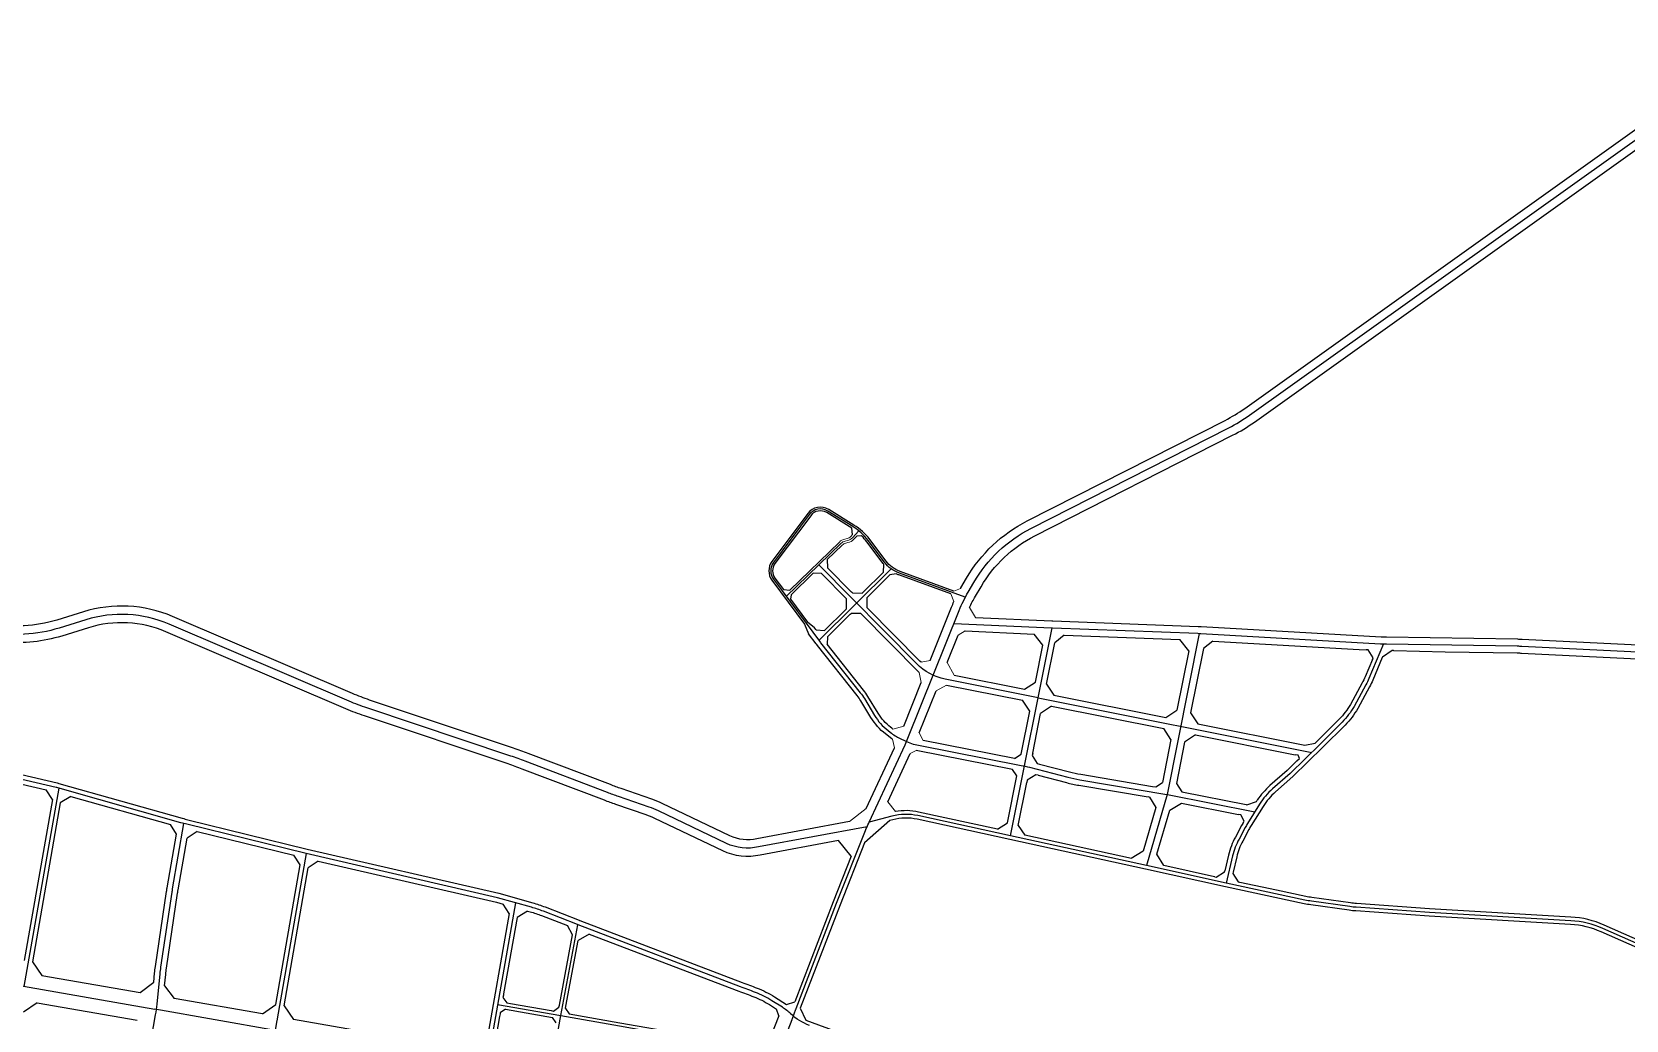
# Model space of a CAD drawing. Extents: x 529262 to 576451, y 2694391 to 2717535.
# Drawn here: x 542030 to 545462, y 2710996 to 2713124 of the extents above; entities that cross this region are included whole.
import ezdxf

# ---------------------------------------------------------------- set-up
doc = ezdxf.new("R2010")
doc.units = 0
doc.layers.add('RD-中线', color=40, linetype='Continuous')
doc.layers.add('RD-红线', color=7, linetype='Continuous')

msp = doc.modelspace()

# ---------------------------------------------------------------- linework, layer by layer
at = {"layer": 'RD-中线', "linetype": 'Continuous', "flags": 128}
for points in [[(543832.81, 2711422.096), (543910.011, 2711588.292, 0.01334849), (543916.368, 2711602.992), (544026.718, 2711878.096, -0.03652674), (544045.935, 2711917.426), (544057.994, 2711938.126, -0.1441197), (544181.147, 2712054.479), (544607.054, 2712271.226, 0.03729385), (544651.632, 2712298.269), (545691.915, 2713040.707, -0.28587633), (546061.171, 2713063.984), (546112.411, 2713036.393, 0.1916343), (546369.478, 2713006.63), (546590.468, 2713066.226, -0.15968701), (546808.161, 2713054.614), (546951.205, 2712999.134)], [(543828.19, 2711412.15), (543594.671, 2711368.627, -0.1665722), (543525.392, 2711376.176), (543379.073, 2711446.247, 0.02869765), (543358.805, 2711454.56), (543293.301, 2711477.134, -0.00801926), (543269.178, 2711485.882), (543092.368, 2711553.231, 0.01030003), (543061.335, 2711564.325), (542751.708, 2711667.876, -0.02043206), (542713.532, 2711682.403), (542325.728, 2711848.406, 0.17801745), (542146.52, 2711857.754), (542089.175, 2711840.001, -0.12536523), (541938.79, 2711832.355, -0.0892757)], [(544940.162, 2711805.943), (544908.794, 2711731.58, -0.02593355), (544902.016, 2711717.585), (544876.53, 2711671.252, -0.07084529), (544851.125, 2711637.437), (544803.421, 2711589.772), (544738.912, 2711526.782), (544701.415, 2711493.788, 0.07268812), (544673.332, 2711460.721), (544647.389, 2711419.245, 0.01694536), (544642.293, 2711410.45), (544629.011, 2711385.618, 0.06532533), (544615.236, 2711349.101), (544601.475, 2711290.395)], [(544160.083, 2711544.198, -0.01510206), (544177.75, 2711540.181), (544260.737, 2711518.656, 0.02175048), (544286.251, 2711513.21), (544473.906, 2711481.616)], [(544136.966, 2711392.32), (543937.575, 2711436.009, 0.11790774), (543881.767, 2711434.867), (543832.81, 2711422.096)], [(543604.689, 2710836.509), (543666.663, 2710996.92, 0.00194567), (543667.496, 2710999.101), (543675.002, 2711018.987, -0.00152731), (543675.654, 2711020.7), (543762.707, 2711247.148), (543825.032, 2711404.192, -0.01426678), (543831.797, 2711419.915), (543832.81, 2711422.096)], [(545038.879, 2711227.636), (544881.347, 2711238.64, -0.01734202), (544867.553, 2711240.086), (544784.961, 2711251.649, -0.0179387), (544770.834, 2711254.147), (544601.475, 2711290.395), (544429.609, 2711328.648), (544136.966, 2711392.321)], [(543071.138, 2711248.404), (543014.381, 2710925.624, 0.00033488), (543013.688, 2710921.665), (543005.372, 2710873.997, -0.00160454), (543002.002, 2710855.039), (542984.888, 2710760.527)], [(546458.658, 2710998.91), (546386.794, 2711008.634, -0.00919477), (546384.25, 2711009.027), (546140.576, 2711051.175, -0.00456304), (546139.319, 2711051.404), (546107.78, 2711057.454, -0.02177697), (546101.85, 2711058.862), (546079.832, 2711065.112, 0.03110652), (546071.33, 2711066.964), (545902.032, 2711092.938, 0.0179698), (545891.327, 2711094.189), (545629.567, 2711115.27, -0.08402629), (545532.506, 2711139.849), (545412.121, 2711192.988, 0.08941458), (545343.145, 2711209.672), (545038.879, 2711227.636)]]:
    msp.add_lwpolyline(points, format="xyb", dxfattribs=at)
at = {"layer": 'RD-中线', "ltscale": 3, "flags": 128}
msp.add_lwpolyline([(544039.491, 2711906.366), (543897.785, 2711958.052, -0.14503188), (543865.832, 2711981.734), (543830.743, 2712028.379, 0.09340149), (543797.909, 2712058.335), (543743.489, 2712091.95, 0.38917413), (543703.653, 2712084.332), (543626.8, 2711981.019, 0.33048336), (543626.757, 2711945.266), (543696.828, 2711850.593)], format="xyb", dxfattribs=at)
at = {"layer": 'RD-中线', "linetype": 'Continuous', "lineweight": 5}
msp.add_lwpolyline([(543654.348, 2711907.988), (543771.743, 2712022.033, -0.14041443), (543781.453, 2712027.236), (543786.115, 2712028.244, 0.15389696), (543796.562, 2712034.202), (543810.573, 2712049.33)], format="xyb", dxfattribs=at)
at = {"layer": 'RD-中线', "ltscale": 3}
msp.add_lwpolyline([(544196.472, 2711690.036), (543996.481, 2711730.009, -0.14944731), (543934.702, 2711763.278), (543724.283, 2711975.928)], format="xyb", dxfattribs=at)
at = {"layer": 'RD-中线', "linetype": 'Continuous'}
msp.add_lwpolyline([(543724.601, 2711813.07), (543880.466, 2711967.3)], dxfattribs=at)
for points in [[(543696.828, 2711850.593), (543725.798, 2711811.454, 0.00845922), (543728.269, 2711808.232), (543813.744, 2711700.571, -0.03195378), (543822.485, 2711687.987), (543844.311, 2711651.844, 0.09205248), (543873.426, 2711619.103), (543878.179, 2711615.411, 0.0530235), (543899.757, 2711602.05), (543909.976, 2711597.133, 0.06385864), (543938.945, 2711587.503), (544160.083, 2711544.198)], [(543704.306, 2710984.226, -0.1005191), (543663.709, 2711009.396), (543663.885, 2711009.231, 0.04768574), (543645.845, 2711023.234), (543623.427, 2711037.437, 0.04995333), (543587.796, 2711055.311, -0.00086276), (543555.658, 2711067.659), (543206.076, 2711200.822, -0.00169281), (543204.813, 2711201.311), (543131.334, 2711230.106, 0.02245589), (543105.775, 2711238.598), (543032.729, 2711259.278), (542620.917, 2711354.362), (542364.017, 2711417.416, -0.0110035), (542351.239, 2711420.736), (542085.927, 2711495.944, 0.01200583), (542082.208, 2711496.903), (541875.782, 2711544.844)]]:
    msp.add_lwpolyline(points, format="xyb", dxfattribs=at)
at = {"layer": 'RD-中线'}
for points in [[(544015.389, 2711849.852), (544225.236, 2711840.322, 0.00210717), (544227.762, 2711840.218), (544540.421, 2711828.657, -0.00502973), (544546.449, 2711828.374), (544933.907, 2711806.235, 0.01039683), (544946.373, 2711805.783), (545227.938, 2711801.421, -0.0084063), (545238.02, 2711801.095), (545501.87, 2711788.126, -0.0529812), (545564.509, 2711778.34), (545750.947, 2711728.576, -0.03325187), (545788.689, 2711715.761), (545994.332, 2711630.316)], [(542299.856, 2711030.117), (542306.396, 2711095.337, -0.01178467), (542308.138, 2711109.369), (542332.103, 2711271.14, -0.00612095), (542333.268, 2711278.392), (542357.63, 2711419)], [(542554.693, 2710973.539), (542558.615, 2710995.222, 0.0015719), (542559.165, 2710998.317), (542621.247, 2711354.286)], [(542089.253, 2709856.71), (542189.559, 2710410.648, -0.02016363), (542194.825, 2710434.255), (542197.626, 2710444.793, 0.02184275), (542203.243, 2710470.383), (542285.397, 2710942.114, 0.012582), (542287.612, 2710957.047), (542296.585, 2711006.776, 0.01964869), (542299.856, 2711030.117)]]:
    msp.add_lwpolyline(points, format="xyb", dxfattribs=at)
at = {"layer": 'RD-中线', "linetype": 'Continuous', "flags": 128}
for points in [[(544136.966, 2711392.32), (544226.5, 2711840.267)], [(544543.436, 2711828.546), (544474.087, 2711481.586)], [(544196.472, 2711690.036), (544785.527, 2711572.299)], [(542087.948, 2711495.371), (542013.163, 2711068.301)], [(544474.087, 2711481.586), (544429.608, 2711328.648)], [(544473.906, 2711481.616), (544475.085, 2711481.418)], [(544475.085, 2711481.418), (544662.808, 2711443.896)], [(543168.769, 2711005.4), (543205.444, 2711201.065)], [(543032.637, 2711029.445), (543168.767, 2711005.401)], [(543144.811, 2710870.278), (543168.768, 2711005.405)], [(543168.768, 2711005.405), (543295.001, 2710983.108), (543427.525, 2710959.856), (543490.655, 2710948.591), (543638.132, 2710922.946)]]:
    msp.add_lwpolyline(points, dxfattribs=at)
at = {"layer": 'RD-中线'}
for points in [[(541068.568, 2711233.66), (542295.208, 2711018.946)], [(542554.705, 2710973.537), (542295.208, 2711018.946)]]:
    msp.add_lwpolyline(points, dxfattribs=at)
at = {"layer": 'RD-红线', "linetype": 'Continuous', "flags": 128}
for points in [[(544029.449, 2711924.875, -0.0014643), (544030.382, 2711926.487), (544042.441, 2711947.187, -0.1441197), (544172.983, 2712070.522), (544598.891, 2712287.268, 0.03729385), (544641.175, 2712312.921), (545681.458, 2713055.358, -0.28587633), (546069.705, 2713079.832), (546120.945, 2713052.241, 0.1916343), (546364.792, 2713024.009), (546585.781, 2713083.605, -0.15968701), (546814.67, 2713071.396), (546923.562, 2713029.162)], [(544048.839, 2711883.999, -0.02435247), (544061.488, 2711908.365), (544073.547, 2711929.065, -0.1441197), (544189.311, 2712038.437), (544615.218, 2712255.184, 0.03729385), (544662.088, 2712283.618), (545702.371, 2713026.055, -0.28587633), (546052.637, 2713048.135), (546103.877, 2713020.544, 0.1916343), (546374.165, 2712989.251), (546595.155, 2713048.846, -0.15968701), (546801.652, 2713037.832), (546918.777, 2712992.405)], [(543790.443, 2711423.425), (543591.027, 2711386.258, -0.16729585), (543533.099, 2711392.443), (543386.848, 2711462.482, 0.02869765), (543364.669, 2711471.578), (543299.165, 2711494.152, -0.00801926), (543275.585, 2711502.703), (543098.776, 2711570.052, 0.01030003), (543067.044, 2711581.396), (542757.417, 2711684.946, -0.02043206), (542720.615, 2711698.95), (542332.811, 2711864.954, 0.17801745), (542141.197, 2711874.949), (542083.851, 2711857.196, -0.12536523), (541942.342, 2711850.001, -0.0892757)], [(543964.064, 2711770.249), (544010.012, 2711884.797, -0.0106098), (544015.3, 2711897.212, -0.0106098)], [(543794.342, 2711348.549), (543766.525, 2711382.347), (543598.286, 2711350.991, -0.1660106), (543517.68, 2711359.912), (543371.299, 2711430.013, 0.02869765), (543352.941, 2711437.543), (543287.436, 2711460.116, -0.00801926), (543262.771, 2711469.061), (543085.961, 2711536.41, 0.01030003), (543055.626, 2711547.254), (542745.999, 2711650.805, -0.02043206), (542706.448, 2711665.855), (542318.644, 2711831.858, 0.17801745), (542151.843, 2711840.559), (542094.498, 2711822.806, -0.09659175), (541971.571, 2711809.522, -0.09659175)], [(544937.428, 2711776.305), (544917.086, 2711728.082, -0.02593355), (544909.902, 2711713.247), (544884.416, 2711666.914, -0.07084529), (544857.486, 2711631.071), (544809.746, 2711583.369), (544745.033, 2711520.179), (544707.361, 2711487.031, 0.07268812), (544680.962, 2711455.948), (544655.019, 2711414.472, 0.01694536), (544650.229, 2711406.205), (544636.947, 2711381.373, 0.06532533), (544623.998, 2711347.047), (544616.292, 2711314.174)], [(544916.309, 2711772.551), (544900.501, 2711735.078, -0.02593355), (544894.13, 2711721.923), (544868.644, 2711675.59, -0.07084529), (544844.763, 2711643.804), (544797.096, 2711596.175), (544795.803, 2711594.912)], [(544199.358, 2711546.973), (544263.75, 2711530.271, 0.02175048), (544288.243, 2711525.043), (544442.512, 2711499.071), (544449.808, 2711497.842)], [(544753.579, 2711553.682), (544732.792, 2711533.384), (544695.47, 2711500.545, 0.06509368), (544668.312, 2711469.53, 0.06509368)], [(544196.837, 2711522.833), (544257.724, 2711507.04, 0.02175048), (544284.259, 2711501.377), (544433.663, 2711476.223)], [(544108.901, 2711406.66), (543939.282, 2711443.825, 0.09872858), (543889.229, 2711444.701, 0.09872858)], [(544135.254, 2711384.506), (543935.869, 2711428.193, 0.11789507), (543883.787, 2711427.126), (543877.215, 2711425.412)], [(544636.928, 2711419.314, 0.00831344), (544634.357, 2711414.695), (544621.075, 2711389.863, 0.06532533), (544606.473, 2711351.155), (544598.578, 2711317.474)], [(545038.321, 2711219.655), (544880.789, 2711230.659, -0.01734202), (544866.444, 2711232.163), (544783.852, 2711243.726, -0.0179387), (544769.16, 2711246.324), (544599.768, 2711282.579), (544427.89, 2711320.835), (544135.265, 2711384.504)], [(545039.35, 2711235.622), (544881.904, 2711246.621, -0.01734202), (544868.662, 2711248.008), (544786.071, 2711259.572, -0.0179387), (544772.508, 2711261.969), (544709.35, 2711275.487), (544631.027, 2711292.251), (544629.979, 2711292.48)], [(545879.749, 2711103.147), (545876.102, 2711103.441), (545630.209, 2711123.244, -0.08402629), (545535.736, 2711147.168), (545415.351, 2711200.306, 0.08941458), (545343.617, 2711217.658), (545039.35, 2711235.622)], [(545877.857, 2711087.248), (545877.857, 2711087.248), (545628.924, 2711107.296, -0.08402629), (545529.275, 2711132.531), (545408.89, 2711185.669, 0.08941458), (545342.674, 2711201.686), (545038.407, 2711219.649)]]:
    msp.add_lwpolyline(points, format="xyb", dxfattribs=at)
at = {"layer": 'RD-红线', "ltscale": 3, "flags": 128}
for points in [[(544014.933, 2711919.581), (543899.156, 2711961.81, -0.14503188), (543869.028, 2711984.139), (543833.939, 2712030.784, 0.09340149), (543800.011, 2712061.738), (543745.591, 2712095.353, 0.38917413), (543700.444, 2712086.72), (543623.591, 2711983.406, 0.33048336), (543623.542, 2711942.886), (543693.613, 2711848.213)], [(543795.292, 2712055.25), (543741.387, 2712088.547, 0.38917413), (543706.862, 2712081.945), (543630.009, 2711978.631, 0.33048336), (543629.972, 2711947.645), (543648.418, 2711922.723)], [(543864.622, 2711976.804, -0.01085526), (543862.635, 2711979.329), (543827.546, 2712025.975, 0.03594094), (543816.604, 2712038.531, 0.03594094)], [(544008.474, 2711913.422), (543896.414, 2711954.294, -0.02078193), (543890.73, 2711956.64)], [(543882.917, 2711600.335), (543881.428, 2711601.492), (543867.905, 2711611.995, -0.09205248), (543836.607, 2711647.192), (543814.781, 2711683.335, 0.03195378), (543806.695, 2711694.975), (543721.22, 2711802.636, -0.00845922), (543718.564, 2711806.099), (543702.51, 2711827.789)], [(543884.078, 2711622.225), (543881.614, 2711624.139), (543878.946, 2711626.211, -0.09205248), (543852.015, 2711656.496), (543830.19, 2711692.64, 0.03195378), (543820.792, 2711706.167), (543742.007, 2711805.402)]]:
    msp.add_lwpolyline(points, format="xyb", dxfattribs=at)
at = {"layer": 'RD-红线'}
for points in [[(543797.166, 2712041.477), (543795.292, 2712055.25, 0.4721707)], [(543816.604, 2712038.531), (543806.182, 2712037.968, 0.4245231)], [(543742.598, 2711987.446), (543743.126, 2711969.681, 0.41691026)], [(543730.059, 2711957.295), (543712.471, 2711958.179, 0.41152199)], [(543648.418, 2711922.723), (543661.924, 2711921.621, 0.45395734)], [(543664.696, 2711911.767), (543663.545, 2711902.285, 0.37555618)], [(544061.792, 2711862.76), (544225.917, 2711855.306, 0.00210717), (544228.317, 2711855.207), (544540.975, 2711843.647, -0.00502973), (544547.305, 2711843.349), (544934.762, 2711821.211, 0.01039683), (544946.606, 2711820.781), (545228.171, 2711816.419, -0.0084063), (545238.757, 2711816.077), (545502.606, 2711803.108, -0.0529812), (545568.378, 2711792.833), (545754.816, 2711743.068, -0.03325187), (545794.445, 2711729.613), (545988.971, 2711648.787)], [(544206.832, 2711803.092), (544188.127, 2711826.991, 0.4594342)], [(544252.682, 2711824.286), (544232.331, 2711808.219, 0.3679997)], [(544916.309, 2711772.551), (544917.737, 2711775.937), (544907.073, 2711793.246), (544902.95, 2711793.374, 0.52671111)], [(544961.233, 2711791.577), (544958.76, 2711791.635), (544937.954, 2711777.551), (544937.428, 2711776.305, 0.31000553)], [(544961.233, 2711791.577), (544962.15, 2711791.549), (545072.839, 2711788.822), (545227.706, 2711786.423, -0.0084063), (545237.284, 2711786.114), (545501.133, 2711773.144, -0.0529812), (545560.641, 2711763.847), (545747.079, 2711714.083, -0.03325187), (545782.934, 2711701.909), (545969.706, 2711624.305), (545970.18, 2711624.108)], [(544167.445, 2711708.075), (544190.977, 2711723.767, 0.41421356)], [(544214.511, 2711719.064), (544230.203, 2711695.531, 0.41421356)], [(544178.433, 2711661.009), (544162.741, 2711684.541, 0.41421356)], [(544225.5, 2711671.997), (544201.967, 2711656.305, 0.41421356)], [(544770.753, 2711587.489), (544770.963, 2711587.447), (544792.937, 2711592.114), (544795.803, 2711594.912, 0.24757139)], [(544145.895, 2711559.204), (544159.968, 2711568.629, 0.41307343)], [(544184.768, 2711570.253), (544183.842, 2711565.619), (544194.785, 2711548.16), (544199.358, 2711546.973, 0.39775753)], [(544753.579, 2711553.682), (544759.382, 2711559.348), (544756.477, 2711565.868), (544749.558, 2711567.251, 0.60311467)], [(542008.169, 2711524.364), (542084.47, 2711506.643, -0.01200583), (542088.655, 2711505.565), (542353.966, 2711430.357, 0.01103971), (542366.359, 2711427.138), (542623.234, 2711364.09), (543035.217, 2711268.966), (543108.499, 2711248.22, -0.02248759), (543134.947, 2711239.431), (543208.462, 2711210.622, 0.00167487), (543209.648, 2711210.162), (543559.239, 2711076.996, 0.00086334), (543591.366, 2711064.652, -0.04995333), (543628.78, 2711045.884), (543654.997, 2711029.273)], [(544150.56, 2711521.559), (544141.099, 2711535.688, 0.41535462)], [(544196.837, 2711522.833), (544191.716, 2711524.161), (544173.241, 2711512.582), (544172.204, 2711507.394, 0.43086333)], [(544636.928, 2711419.314), (544640.107, 2711424.396), (544633.116, 2711437.594), (544628.223, 2711438.572, 0.5136262)], [(544644.682, 2711459.757), (544645.89, 2711459.515), (544666.335, 2711466.418), (544668.312, 2711469.53, 0.30356049)], [(544108.901, 2711406.66), (544130.404, 2711420.715, 0.41962088)], [(544153.73, 2711414.969), (544167.554, 2711393.852, 0.40925378)], [(542292.509, 2711077.115), (542294.456, 2711096.534, -0.01178467), (542296.267, 2711111.127), (542320.233, 2711272.899, -0.00612095), (542321.445, 2711280.441), (542341.526, 2711396.341)], [(542315.846, 2711069.312), (542318.336, 2711094.139, -0.01178467), (542320.008, 2711107.61), (542343.974, 2711269.382, -0.00612095), (542345.092, 2711276.343), (542364.305, 2711387.234)], [(544577.215, 2711303.996), (544580.043, 2711303.366), (544598.014, 2711315.067), (544598.578, 2711317.474, 0.40971956)], [(544616.292, 2711314.174), (544615.708, 2711311.678), (544627.069, 2711293.103), (544629.979, 2711292.48, 0.41872189)], [(543097.281, 2711230.61), (543103.051, 2711228.976, -0.02242256), (543127.722, 2711220.781), (543183.065, 2711199.094)], [(543230.349, 2711180.874), (543552.076, 2711058.323, 0.00086218), (543584.225, 2711045.97, -0.04995333), (543618.075, 2711028.99), (543633.277, 2711019.358)], [(542031.518, 2711120.941), (542051.833, 2711092.003, 0.41423306)], [(542263.323, 2711054.984), (542292.509, 2711077.115, 0.43586376)], [(542315.846, 2711069.312), (542336.412, 2711042.192, 0.39290413)], [(542041.481, 2711032.903), (542012.545, 2711012.59, 0.41419407)], [(542526.488, 2711008.93), (542555.426, 2711029.261, 0.41438032)], [(542573.151, 2711026.13), (542593.47, 2710997.209, 0.41404682)], [(543153.42, 2711015.22), (543164.988, 2711023.225, 0.41115401)], [(543178.815, 2711021), (543186.904, 2711009.31, 0.41727975)]]:
    msp.add_lwpolyline(points, format="xyb", dxfattribs=at)
at = {"layer": 'RD-红线', "linetype": 'Continuous', "lineweight": 5}
for points in [[(543661.924, 2711921.621), (543768.607, 2712025.261, -0.14041443), (543780.502, 2712031.635), (543785.164, 2712032.643, 0.15389696), (543793.26, 2712037.26), (543797.166, 2712041.477)], [(543742.598, 2711987.446), (543774.879, 2712018.806, -0.14041443), (543782.404, 2712022.838), (543787.065, 2712023.846, 0.15389696), (543799.863, 2712031.145), (543806.182, 2712037.968)], [(544014.933, 2711919.581), (544029.449, 2711924.875, 0.3647134)], [(544015.3, 2711897.212), (544008.474, 2711913.422, 0.43610557)], [(544048.839, 2711883.999), (544061.792, 2711862.76, 0.53195448)], [(544039.158, 2711833.757), (544024.556, 2711824.357, 0.31887025)], [(543944.397, 2711766.276), (543964.064, 2711770.249, 0.53982756)], [(544000.942, 2711765.486), (544015.584, 2711738.429, 0.46925169)], [(543945.066, 2711722.887), (543940.72, 2711744.4, 0.29884674)], [(543999.188, 2711717.231), (543976.706, 2711705.065, 0.36123716)], [(543884.078, 2711622.225), (543907.201, 2711628.487, 0.49846987)], [(543940.179, 2711614.004), (543949.011, 2711597.76, 0.47044017)], [(543887.32, 2711582.169), (543882.917, 2711600.335, 0.34960526)], [(543934.302, 2711576.185), (543921.112, 2711569.464, 0.34512932)], [(543790.443, 2711423.425), (543826.628, 2711451.514, 0.24251049)], [(543872.949, 2711465.78), (543889.229, 2711444.701, 0.60794854)]]:
    msp.add_lwpolyline(points, format="xyb", dxfattribs=at)
msp.add_lwpolyline([(543664.696, 2711911.767), (543712.471, 2711958.179)], dxfattribs=at)
at = {"layer": 'RD-红线', "ltscale": 3}
for points in [[(543783.993, 2711902.789), (543730.059, 2711957.295)], [(543796.788, 2711915.45), (543794.678, 2711917.582), (543743.126, 2711969.681)], [(543944.397, 2711766.276), (543942.097, 2711768.6), (543829.846, 2711882.041), (543827.736, 2711884.174)], [(543940.72, 2711744.4), (543814.941, 2711871.513)]]:
    msp.add_lwpolyline(points, dxfattribs=at)
at = {"layer": 'RD-红线', "linetype": 'Continuous'}
for points in [[(543818.001, 2711915.338), (543820.133, 2711917.448), (543863.795, 2711960.651)], [(543827.848, 2711905.386), (543829.98, 2711907.497), (543877.256, 2711954.276)], [(543736.703, 2711834.893), (543781.749, 2711879.466), (543783.881, 2711881.576)], [(543742.964, 2711821.394), (543791.596, 2711869.515), (543793.728, 2711871.625)], [(543823.051, 2711377.513), (543770.159, 2711244.238), (543684.59, 2711021.648)], [(543794.342, 2711348.549), (543755.256, 2711250.059), (543672.621, 2711035.103)]]:
    msp.add_lwpolyline(points, dxfattribs=at)
for points in [[(543863.795, 2711960.651), (543864.622, 2711976.804, 0.38758465)], [(543890.73, 2711956.64), (543877.256, 2711954.276, 0.3128969)], [(543783.881, 2711881.576), (543783.993, 2711902.789, 0.41421356)], [(543796.788, 2711915.45), (543818.001, 2711915.338, 0.41421356)], [(543827.848, 2711905.386), (543827.736, 2711884.174, 0.41421356)], [(543814.941, 2711871.513), (543793.728, 2711871.625, 0.41421356)], [(543718.617, 2711836.284), (543736.703, 2711834.893, 0.45672456)], [(543742.964, 2711821.394), (543742.007, 2711805.402, 0.38260942)], [(544520.669, 2711791.169), (544501.796, 2711815.075, 0.46198779)], [(544572.939, 2711811.836), (544552.186, 2711795.788, 0.37372074)], [(544471.517, 2711647.299), (544495.049, 2711662.991, 0.41421282)], [(544524.467, 2711657.111), (544540.159, 2711633.579, 0.41421431)], [(544482.505, 2711600.232), (544466.813, 2711623.764, 0.41421431)], [(544535.455, 2711610.044), (544511.923, 2711594.352, 0.41421282)], [(544449.808, 2711497.842), (544463.993, 2711507.617, 0.40531371)], [(542074.535, 2711470.952), (542060.877, 2711491.59, 0.39823818)], [(542114.116, 2711477.559), (542091.477, 2711463.346, 0.44467492)], [(544494.094, 2711505.152), (544505.863, 2711487.503, 0.41421431)], [(542341.526, 2711396.341), (542328.699, 2711416.732, 0.38387946)], [(543877.215, 2711425.412), (543823.051, 2711377.513, 0.23884536)], [(542386.332, 2711401.642), (542364.305, 2711387.234, 0.43460834)], [(542607.874, 2711329.992), (542594.433, 2711350.565, 0.39442928)], [(542646.826, 2711338.117), (542625.044, 2711323.671, 0.43019333)], [(543057.878, 2711224.959), (543045.053, 2711245.396, 0.3846955)], [(543097.281, 2711230.61), (543074.65, 2711216.408, 0.44436087)], [(543194.189, 2711179.018), (543183.065, 2711199.094, 0.36010612)], [(543230.349, 2711180.874), (543206.25, 2711167.37, 0.46756556)], [(543044.443, 2711044.616), (543052.552, 2711033.036, 0.41398828)], [(543654.997, 2711029.273), (543672.621, 2711035.103, 0.47339481)], [(543050.143, 2711019.245), (543038.554, 2711011.129, 0.41443888)], [(543158.905, 2710989.873), (543150.798, 2711001.466, 0.41440105)], [(543638.053, 2711004.912), (543633.277, 2711019.358, 0.35752211)], [(543684.59, 2711021.648), (543696.313, 2710995.716, 0.41784329)], [(543696.313, 2710995.716), (543772.515, 2710967.5, 0.04094143)]]:
    msp.add_lwpolyline(points, format="xyb", dxfattribs=at)
at = {"layer": 'RD-红线', "ltscale": 3, "flags": 128}
for points in [[(543663.545, 2711902.285), (543700.043, 2711852.973)], [(543715.437, 2711840.58), (543700.043, 2711852.973)], [(543693.613, 2711848.213), (543702.51, 2711827.789)], [(543718.617, 2711836.284), (543715.437, 2711840.58)]]:
    msp.add_lwpolyline(points, dxfattribs=at)
at = {"layer": 'RD-红线', "linetype": 'Continuous', "flags": 128}
for points in [[(544000.942, 2711765.486), (544024.556, 2711824.357)], [(544190.977, 2711723.767), (544206.832, 2711803.092)], [(544214.511, 2711719.064), (544232.331, 2711808.219)], [(544520.669, 2711791.169), (544495.049, 2711662.991)], [(544552.186, 2711795.788), (544524.467, 2711657.111)], [(543907.201, 2711628.487), (543945.066, 2711722.887)], [(543999.188, 2711717.231), (544162.741, 2711684.541)], [(544015.584, 2711738.429), (544167.445, 2711708.075)], [(543940.179, 2711614.004), (543976.706, 2711705.065)], [(544230.203, 2711695.531), (544471.517, 2711647.299)], [(544159.968, 2711568.629), (544178.433, 2711661.009)], [(544184.768, 2711570.253), (544201.967, 2711656.305)], [(544225.5, 2711671.997), (544466.813, 2711623.764)], [(544535.455, 2711610.044), (544535.456, 2711610.044), (544749.558, 2711567.251)], [(544540.159, 2711633.579), (544540.16, 2711633.579), (544770.753, 2711587.489)], [(543826.628, 2711451.514), (543887.32, 2711582.169)], [(544141.099, 2711535.688), (543934.302, 2711576.185)], [(544145.895, 2711559.204), (543949.011, 2711597.76)], [(544482.505, 2711600.232), (544463.993, 2711507.617)], [(544511.923, 2711594.352), (544494.094, 2711505.152)], [(543872.949, 2711465.78), (543921.112, 2711569.464)], [(544130.404, 2711420.715), (544150.56, 2711521.559)], [(544153.73, 2711414.969), (544172.204, 2711507.394)], [(544436.098, 2711475.813), (544450.235, 2711453.288), (544422.935, 2711359.417), (544396.891, 2711343.954)], [(544505.863, 2711487.503), (544644.682, 2711459.757)], [(542074.535, 2711470.952), (542013.787, 2711124.041)], [(542091.477, 2711463.346), (542031.518, 2711120.941)], [(544466.789, 2711328.568), (544452.302, 2711352.968), (544479.901, 2711447.866), (544505.099, 2711463.15), (544505.105, 2711463.18)], [(544505.105, 2711463.18), (544628.223, 2711438.572)], [(544135.265, 2711384.504), (544135.254, 2711384.506)], [(544397.659, 2711343.787), (544167.554, 2711393.852)], [(542555.426, 2711029.261), (542607.874, 2711329.992)], [(542573.151, 2711026.13), (542625.044, 2711323.671)], [(544577.215, 2711303.996), (544576.165, 2711304.225), (544466.789, 2711328.568)], [(543057.878, 2711224.959), (543006.893, 2710935.007)], [(543074.65, 2711216.408), (543045.827, 2711052.489), (543045.308, 2711049.536), (543044.443, 2711044.616)], [(543164.988, 2711023.225), (543165.9, 2711028.088), (543194.189, 2711179.018)], [(543178.815, 2711021), (543179.746, 2711025.966), (543206.195, 2711167.08), (543206.25, 2711167.37)], [(543052.552, 2711033.036), (543060.424, 2711031.646), (543148.547, 2711016.08), (543153.42, 2711015.22)], [(543038.554, 2711011.129), (543038.208, 2711009.158), (543037.168, 2711003.244), (543025.493, 2710936.849), (543024.973, 2710933.892), (543024.627, 2710931.921)], [(543050.143, 2711019.245), (543150.798, 2711001.466)], [(543186.904, 2711009.31), (543296.215, 2710990.002), (543428.745, 2710966.749), (543491.87, 2710955.485), (543590.816, 2710938.279), (543598.911, 2710936.871)], [(543638.053, 2711004.912), (543637.98, 2711004.721), (543618.431, 2710953.929), (543615.48, 2710946.262)]]:
    msp.add_lwpolyline(points, dxfattribs=at)
at = {"layer": 'RD-红线'}
for points in [[(544039.158, 2711833.757), (544188.127, 2711826.991)], [(544252.682, 2711824.286), (544501.796, 2711815.075)], [(544572.939, 2711811.836), (544572.939, 2711811.836), (544887.966, 2711793.836), (544902.95, 2711793.374)], [(541934.327, 2711520.981), (542060.877, 2711491.59)], [(542114.116, 2711477.559), (542328.699, 2711416.732)], [(544436.098, 2711475.813), (544433.663, 2711476.223)], [(542386.332, 2711401.642), (542594.433, 2711350.565)], [(542646.826, 2711338.117), (543030.241, 2711249.589), (543045.053, 2711245.396)], [(542051.833, 2711092.003), (542263.323, 2711054.984)], [(542041.481, 2711032.903), (542256.769, 2710995.219)], [(542526.488, 2711008.93), (542336.412, 2711042.192)], [(542995.32, 2710926.889), (542593.47, 2710997.209)]]:
    msp.add_lwpolyline(points, dxfattribs=at)

doc.saveas('drawing.dxf')
